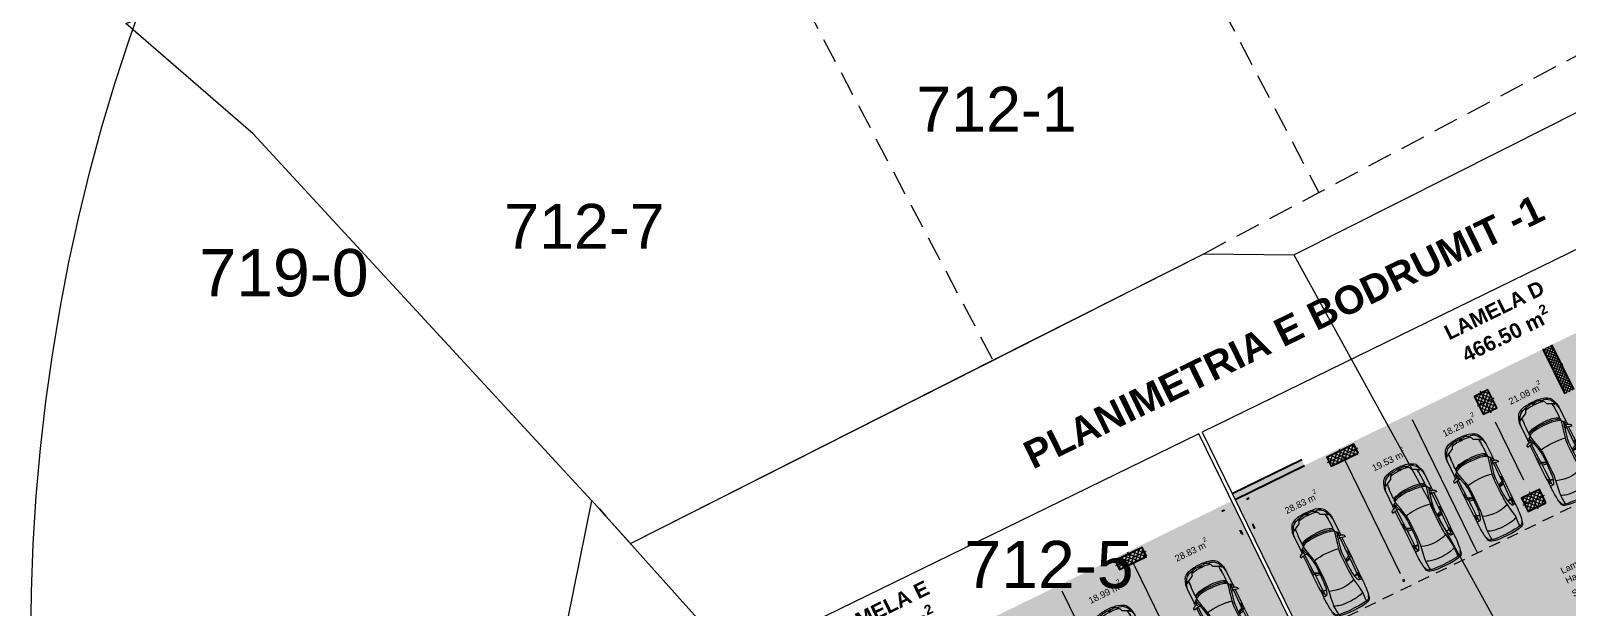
# Model space of a CAD drawing. Header units: metres. Extents: x 7511783 to 7512372, y 4692307 to 4692611.
# Drawn here: x 7511847 to 7511908.7, y 4692383.5 to 4692406.7 of the extents above; entities that cross this region are included whole.
import ezdxf

# ---------------------------------------------------------------- set-up
doc = ezdxf.new("R2010")
doc.units = ezdxf.units.M
doc.linetypes.add('DASHED', pattern=[0.75, 0.5, -0.25])
doc.linetypes.add('Long Dashed', pattern=[793.749976, 476.249993, -317.499983])
for name, color, linetype, lineweight, true_color in [('A - Fill Zone_Pen_No__102', 7, 'Continuous', 0, 0xcccccc), ('A - Fill Zone_Pen_No__156', 7, 'Continuous', 0, 0x54689e), ('A - Fill Zone_Pen_No__176', 7, 'Continuous', 0, 0x93a0c6), ('Annotation - Text_Pen_No__48', 7, 'Continuous', 0, 0xa80f02), ('Annotation - Text_Pen_No__62', 7, 'Continuous', 0, 0xaaaaaa)]:
    doc.layers.add(name, color=color, linetype=linetype, lineweight=lineweight, true_color=true_color)
for name, color, linetype, lineweight in [('A - Muret', 7, 'Continuous', 0), ('A - Muret_Pen_No__101', 252, 'Continuous', 0), ('A - Muret_Pen_No__7', 7, 'Continuous', 0), ('A - Pllaka Themel', 7, 'Continuous', 0), ('A - Pllaka Themel_Pen_No__42', 8, 'Continuous', 0), ('A - Shtyllat', 7, 'Continuous', 0), ('A - Shtyllat_Pen_No__1', 7, 'Continuous', 0), ('A -Polyline_Pen_No__42', 8, 'Continuous', 0), ('A1 - Bodrumi -1', 7, 'Continuous', 0), ('bodrum 1 garazhat projekt', 7, 'Continuous', 0), ('garazhat-netw-amiri - b1', 20, 'Continuous', 0), ('Interior - Furniture _Pen_No__42', 8, 'Continuous', 0), ('nr parcelat-mungese', 157, 'Continuous', 0), ('nr riregjistrim', 1, 'Continuous', 0), ('Nr-Kojshi', 251, 'Continuous', 0), ('Parc-Kojshi', 251, 'Continuous', 0), ('Parcelat baze', 7, 'Continuous', 0), ('parcelat-mungese', 157, 'Continuous', 0), ('Structural - Bearing', 7, 'Continuous', 0), ('Structural - Bearing_Pen_No__20', 1, 'Continuous', 0), ('Structural - Bearing_Pen_No__21', 7, 'Continuous', 0), ('vijat rregullim', 1, 'Continuous', 0)]:
    doc.layers.add(name, color=color, linetype=linetype, lineweight=lineweight)
doc.styles.add('GENERATED_STYLE_1', font='arial.ttf')
doc.styles.get("Standard").update_dxf_attribs({"font": 'arial.ttf'})
pattern_1 = [(45, (0, 0), (-68.9429, 68.9429), []), (135, (0, 0), (68.9429, 68.9429), [])]
pattern_2 = [(45, (0, 0), (-91.92388, 91.92388), []), (135, (0, 0), (91.92388, 91.92388), [])]

# ---------------------------------------------------------------- blocks, each defined once
blk = doc.blocks.new('Slab_1', base_point=(-1850, -20501))
at = {"layer": 'A - Pllaka Themel_Pen_No__42', "color": 8, "linetype": 'Continuous', "lineweight": 25, "flags": 128}
for points in [[(-1850, -20501), (27400, -20501), (27400, 1500), (-1000, 1500), (-1000, -8551), (-1850, -8551)], [(13350, -13601), (11850, -13601), (11850, -11701), (13350, -11701)], [(16950, -11701), (18650, -11701), (18650, -14501), (16950, -14501)]]:
    blk.add_lwpolyline(points, close=True, dxfattribs=at)
blk = doc.blocks.new('Slab_2', base_point=(27550, -20501))
at = {"layer": 'A - Pllaka Themel_Pen_No__42', "color": 8, "linetype": 'Continuous', "lineweight": 25, "flags": 128}
blk.add_lwpolyline([(27550, -20501), (52100, -20501), (52100, 1500), (27550, 1500)], close=True, dxfattribs=at)
blk = doc.blocks.new('Slab_5', base_point=(27100, -19050))
at = {"layer": 'A - Pllaka Themel_Pen_No__42', "color": 8, "linetype": 'Continuous', "lineweight": 25, "flags": 128}
blk.add_lwpolyline([(27100, -19050), (27100, -53141), (34367, -53141), (34572, -54048), (58726, -48552), (58577, -47886), (60193, -47573), (56977, -33242), (55470, -33580), (52202, -19051)], close=True, dxfattribs=at)
blk = doc.blocks.new('Wall_2', base_point=(13600, -19001))
at = {"layer": 'A - Muret_Pen_No__101', "linetype": 'Continuous', "lineweight": 0, "true_color": 0xb2b2b2}
blk.add_hatch(color=253, dxfattribs=at).paths.add_polyline_path([(13600, -19001), (16700, -19001), (16700, -18751), (13600, -18751)])
at = {"layer": 'A - Muret_Pen_No__7', "color": 7, "linetype": 'Continuous', "lineweight": 35, "flags": 128}
for points in [[(16700, -18751), (13600, -18751)], [(13600, -19001), (16700, -19001)]]:
    blk.add_lwpolyline(points, dxfattribs=at)
blk = doc.blocks.new('Wall_27', base_point=(52100, -19001))
at = {"layer": 'A - Muret_Pen_No__101', "linetype": 'Continuous', "lineweight": 13}
h = blk.add_hatch(dxfattribs=at)
h.set_pattern_fill('CONCRETE_BLOCK', color=252, style=0, pattern_type=2)
h.set_pattern_definition(pattern_1)
h.paths.add_polyline_path([(52100, -2200), (51700, -2200), (51700, -4200), (52100, -4200)])
h = blk.add_hatch(dxfattribs=at)
h.set_pattern_fill('CONCRETE_BLOCK', color=252, style=0, pattern_type=2)
h.set_pattern_definition(pattern_1)
h.paths.add_polyline_path([(51700, -6200), (51700, -11401), (52100, -11401), (52100, -6200)])
h = blk.add_hatch(dxfattribs=at)
h.set_pattern_fill('CONCRETE_BLOCK', color=252, style=0, pattern_type=2)
h.set_pattern_definition(pattern_1)
h.paths.add_polyline_path([(51700, -16801), (52100, -16801), (52100, -13401), (51700, -13401)])
at = {"layer": 'A - Muret_Pen_No__7', "color": 7, "linetype": 'Continuous', "lineweight": 35, "flags": 128}
for points in [[(51700, -2200), (51700, -4200)], [(52100, -4200), (52100, -2200)], [(51700, -6200), (51700, -11401)], [(52100, -11401), (52100, -6200)], [(51700, -13401), (51700, -16801)], [(52100, -16801), (52100, -13401)]]:
    blk.add_lwpolyline(points, dxfattribs=at)
blk = doc.blocks.new('Column_15', base_point=(-67720, 206724))
at = {"layer": 'Structural - Bearing', "linetype": 'Continuous', "lineweight": 0, "true_color": 0x000000}
h = blk.add_hatch(dxfattribs=at)
h.set_pattern_fill('CONCRETE_BLOCK', color=18, style=0, pattern_type=2)
h.set_pattern_definition(pattern_2)
h.paths.add_polyline_path([(-67120, 206524), (-67120, 206924), (-68320, 206924), (-68320, 206524)])
at = {"layer": 'Structural - Bearing_Pen_No__20', "color": 1, "linetype": 'Continuous', "lineweight": 0}
for p, q in [((-67800, 206724), (-68400, 206724)), ((-67720, 206804), (-67720, 207004)), ((-67720, 206644), (-67720, 206444)), ((-67640, 206724), (-67040, 206724))]:
    blk.add_line(p, q, dxfattribs=at)
blk.add_point((-67720, 206724), dxfattribs=at)
at = {"layer": 'Structural - Bearing_Pen_No__21', "color": 7, "linetype": 'Continuous', "lineweight": 35, "flags": 128}
blk.add_lwpolyline([(-67120, 206524), (-67120, 206924), (-68320, 206924), (-68320, 206524)], close=True, dxfattribs=at)
blk = doc.blocks.new('Column_18', base_point=(2720, 13230))
at = {"layer": 'A - Shtyllat_Pen_No__1', "color": 7, "linetype": 'Continuous', "lineweight": 13, "flags": 128}
blk.add_lwpolyline([(2700, 13320), (2740, 13320), (2740, 13140), (2700, 13140)], close=True, dxfattribs=at)
blk = doc.blocks.new('Column_19', base_point=(2693, 13120))
at = {"layer": 'A - Shtyllat_Pen_No__1', "color": 7, "linetype": 'Continuous', "lineweight": 13, "flags": 128}
blk.add_lwpolyline([(2645, 13100), (2645, 13140), (2740, 13140), (2740, 13100)], close=True, dxfattribs=at)
blk = doc.blocks.new('Column_27', base_point=(2775, 13230))
at = {"layer": 'A - Shtyllat_Pen_No__1', "color": 7, "linetype": 'Continuous', "lineweight": 13, "flags": 128}
blk.add_lwpolyline([(2795, 13320), (2755, 13320), (2755, 13140), (2795, 13140)], close=True, dxfattribs=at)
blk = doc.blocks.new('Column_28', base_point=(2803, 13120))
at = {"layer": 'A - Shtyllat_Pen_No__1', "color": 7, "linetype": 'Continuous', "lineweight": 13, "flags": 128}
blk.add_lwpolyline([(2850, 13100), (2850, 13140), (2755, 13140), (2755, 13100)], close=True, dxfattribs=at)
blk = doc.blocks.new('Column_33', base_point=(-63691, 206724))
at = {"layer": 'Structural - Bearing', "linetype": 'Continuous', "lineweight": 0, "true_color": 0x000000}
h = blk.add_hatch(dxfattribs=at)
h.set_pattern_fill('CONCRETE_BLOCK', color=18, style=0, pattern_type=2)
h.set_pattern_definition(pattern_2)
h.paths.add_polyline_path([(-63091, 206524), (-63091, 206924), (-64291, 206924), (-64291, 206524)])
at = {"layer": 'Structural - Bearing_Pen_No__20', "color": 1, "linetype": 'Continuous', "lineweight": 0}
for p, q in [((-63771, 206724), (-64371, 206724)), ((-63691, 206804), (-63691, 207004)), ((-63691, 206644), (-63691, 206444)), ((-63611, 206724), (-63011, 206724))]:
    blk.add_line(p, q, dxfattribs=at)
blk.add_point((-63691, 206724), dxfattribs=at)
at = {"layer": 'Structural - Bearing_Pen_No__21', "color": 7, "linetype": 'Continuous', "lineweight": 35, "flags": 128}
blk.add_lwpolyline([(-63091, 206524), (-63091, 206924), (-64291, 206924), (-64291, 206524)], close=True, dxfattribs=at)
blk = doc.blocks.new('Column_34', base_point=(3220, 13130))
at = {"layer": 'A - Shtyllat_Pen_No__1', "color": 7, "linetype": 'Continuous', "lineweight": 13, "flags": 128}
blk.add_lwpolyline([(3180, 13160), (3180, 13100), (3260, 13100), (3260, 13160)], close=True, dxfattribs=at)
blk = doc.blocks.new('Column_39', base_point=(-67920, 199747))
at = {"layer": 'Structural - Bearing', "linetype": 'Continuous', "lineweight": 0, "true_color": 0x000000}
h = blk.add_hatch(dxfattribs=at)
h.set_pattern_fill('CONCRETE_BLOCK', color=18, style=0, pattern_type=2)
h.set_pattern_definition(pattern_2)
h.paths.add_polyline_path([(-67520, 199447), (-67520, 200047), (-68320, 200047), (-68320, 199447)])
at = {"layer": 'Structural - Bearing_Pen_No__20', "color": 1, "linetype": 'Continuous', "lineweight": 0}
for p, q in [((-67920, 199827), (-67920, 200127)), ((-68000, 199747), (-68400, 199747)), ((-67920, 199667), (-67920, 199367)), ((-67840, 199747), (-67440, 199747))]:
    blk.add_line(p, q, dxfattribs=at)
blk.add_point((-67920, 199747), dxfattribs=at)
at = {"layer": 'Structural - Bearing_Pen_No__21', "color": 7, "linetype": 'Continuous', "lineweight": 35, "flags": 128}
blk.add_lwpolyline([(-67520, 199447), (-67520, 200047), (-68320, 200047), (-68320, 199447)], close=True, dxfattribs=at)
blk = doc.blocks.new('Column_40', base_point=(-63791, 193237))
at = {"layer": 'Structural - Bearing', "linetype": 'Continuous', "lineweight": 0, "true_color": 0x000000}
h = blk.add_hatch(dxfattribs=at)
h.set_pattern_fill('CONCRETE_BLOCK', color=18, style=0, pattern_type=2)
h.set_pattern_definition(pattern_2)
h.paths.add_polyline_path([(-63491, 193637), (-64091, 193637), (-64091, 192837), (-63491, 192837)])
at = {"layer": 'Structural - Bearing_Pen_No__20', "color": 1, "linetype": 'Continuous', "lineweight": 0}
for p, q in [((-63791, 193317), (-63791, 193717)), ((-63871, 193237), (-64171, 193237)), ((-63791, 193157), (-63791, 192757)), ((-63711, 193237), (-63411, 193237))]:
    blk.add_line(p, q, dxfattribs=at)
blk.add_point((-63791, 193237), dxfattribs=at)
at = {"layer": 'Structural - Bearing_Pen_No__21', "color": 7, "linetype": 'Continuous', "lineweight": 35, "flags": 128}
blk.add_lwpolyline([(-63491, 193637), (-64091, 193637), (-64091, 192837), (-63491, 192837)], close=True, dxfattribs=at)
blk = doc.blocks.new('Column_44', base_point=(4745, 13130))
at = {"layer": 'A - Shtyllat_Pen_No__1', "color": 7, "linetype": 'Continuous', "lineweight": 13, "flags": 128}
blk.add_lwpolyline([(4705, 13160), (4705, 13100), (4785, 13100), (4785, 13160)], close=True, dxfattribs=at)
blk = doc.blocks.new('Car 05 22')
at = {"layer": 'Interior - Furniture _Pen_No__42', "color": 8, "linetype": 'Continuous', "lineweight": 25}
for p, q in [((-815, 668), (-855, 511)), ((-785, 722), (-815, 668)), ((-758, 747), (-785, 722)), ((-768, 602), (-751, 670)), ((-764, 617), (-666, 624)), ((-706, 776), (-758, 747)), ((-729, 716), (-751, 670)), ((-701, 743), (-729, 716)), ((-585, 801), (-706, 776)), ((-665, 761), (-701, 743)), ((-666, 624), (-501, 634)), ((-627, 772), (-665, 761)), ((-595, 778), (-627, 772)), ((-483, 817), (-585, 801)), ((-501, 634), (-383, 642)), ((-372, 830), (-483, 817)), ((-383, 642), (-274, 631)), ((-252, 841), (-372, 830)), ((-274, 631), (-56, 601)), ((-168, 845), (-252, 841)), ((-78, 851), (-168, 845)), ((-24, 852), (-78, 851)), ((40, 852), (-24, 852)), ((231, 846), (40, 852)), ((125, 791), (129, 820)), ((126, 744), (125, 791)), ((327, 762), (125, 756)), ((132, 723), (126, 744)), ((129, 820), (139, 832)), ((147, 711), (132, 723)), ((139, 832), (165, 840)), ((171, 697), (147, 711)), ((165, 840), (195, 844)), ((213, 677), (171, 697)), ((195, 844), (231, 846)), ((211, 809), (418, 816)), ((266, 655), (213, 677)), ((400, 848), (231, 846)), ((319, 636), (266, 655)), ((393, 618), (319, 636)), ((522, 765), (327, 762)), ((339, 683), (330, 634)), ((355, 762), (339, 683)), ((357, 683), (347, 629)), ((373, 763), (357, 683)), ((475, 607), (393, 618)), ((591, 852), (400, 848)), ((814, 769), (522, 765)), ((857, 856), (591, 852)), ((1109, 774), (814, 769)), ((1130, 859), (857, 856)), ((1036, 773), (997, 579)), ((1042, 578), (1108, 774)), ((1173, 775), (1090, 578)), ((1115, 809), (1109, 774)), ((1109, 774), (1538, 780)), ((1120, 833), (1115, 809)), ((1121, 838), (1120, 836)), ((1120, 836), (1120, 833)), ((1130, 859), (1121, 838)), ((1536, 860), (1130, 859)), ((1163, 830), (1220, 829)), ((1220, 829), (1370, 831)), ((1958, 858), (1536, 860)), ((1538, 780), (1975, 786)), ((1730, 634), (1562, 601)), ((2000, 702), (1730, 634)), ((1780, 582), (1953, 621)), ((1961, 983), (1929, 983)), ((1929, 983), (1958, 858)), ((1939, 686), (1996, 777)), ((1953, 621), (2122, 660)), ((1958, 858), (1977, 777)), ((1997, 975), (1961, 983)), ((1977, 777), (2020, 777)), ((2027, 945), (1997, 975)), ((2000, 702), (2214, 763)), ((2020, 777), (2044, 783)), ((2055, 898), (2027, 945)), ((2044, 783), (2063, 792)), ((2068, 858), (2055, 898)), ((2063, 792), (2070, 800)), ((2069, 788), (2065, 794)), ((2120, 857), (2068, 858)), ((2075, 836), (2068, 858)), ((2069, 788), (2148, 790)), ((2070, 800), (2075, 809)), ((2075, 809), (2075, 836)), ((2107, 732), (2148, 790)), ((2193, 856), (2120, 857)), ((2122, 660), (2294, 698)), ((2148, 790), (2167, 814)), ((2148, 790), (2206, 792)), ((2167, 814), (2182, 834)), ((2182, 834), (2193, 856)), ((2808, 853), (2193, 856)), ((2206, 792), (2227, 791)), ((2227, 770), (2214, 763)), ((2214, 763), (2238, 752)), ((2227, 791), (2233, 790)), ((2234, 774), (2227, 770)), ((2233, 790), (2238, 787)), ((2238, 777), (2234, 774)), ((2241, 784), (2238, 787)), ((2238, 777), (2241, 781)), ((2238, 752), (2259, 740)), ((2241, 781), (2241, 784)), ((2259, 740), (2269, 731)), ((2269, 731), (2279, 722)), ((2279, 722), (2294, 698)), ((2294, 698), (2317, 701)), ((2294, 698), (2294, 698)), ((2317, 701), (2346, 703)), ((2355, 640), (2317, 701)), ((2346, 703), (2379, 702)), ((2380, 575), (2355, 640)), ((2410, 649), (2379, 702)), ((2379, 702), (2411, 694)), ((2436, 583), (2410, 649)), ((2411, 694), (2411, 694)), ((2429, 682), (2411, 694)), ((2429, 682), (2457, 700)), ((2429, 682), (2429, 682)), ((2429, 682), (2457, 640)), ((2457, 700), (2535, 698)), ((2457, 640), (2487, 574)), ((2535, 698), (2535, 698)), ((2535, 698), (2673, 696)), ((2673, 696), (2787, 691)), ((2787, 691), (2868, 687)), ((2856, 853), (2808, 853)), ((2808, 853), (2877, 843)), ((2891, 853), (2856, 853)), ((2868, 687), (2960, 679)), ((2960, 679), (2868, 687)), ((2877, 843), (2954, 814)), ((2923, 852), (2891, 853)), ((2904, 833), (2905, 833)), ((2945, 849), (2923, 852)), ((2990, 840), (2945, 849)), ((2954, 814), (3076, 775)), ((2960, 679), (3047, 666)), ((3014, 833), (2990, 840)), ((3154, 783), (3014, 833)), ((3022, 758), (3024, 762)), ((3024, 754), (3022, 758)), ((3024, 762), (3035, 765)), ((3038, 743), (3024, 754)), ((3035, 765), (3047, 764)), ((3051, 731), (3038, 743)), ((3047, 764), (3061, 763)), ((3047, 666), (3100, 657)), ((3065, 715), (3051, 731)), ((3061, 763), (3090, 757)), ((3077, 698), (3065, 715)), ((3100, 763), (3076, 775)), ((3100, 657), (3077, 698)), ((3090, 757), (3108, 751)), ((3114, 753), (3100, 763)), ((3153, 554), (3100, 657)), ((3108, 751), (3123, 746)), ((3123, 746), (3114, 753)), ((3170, 727), (3123, 746)), ((3236, 748), (3154, 783)), ((3212, 701), (3170, 727)), ((3254, 663), (3212, 701)), ((3269, 728), (3236, 748)), ((3302, 603), (3254, 663)), ((3299, 706), (3269, 728)), ((3337, 663), (3299, 706)), ((3374, 604), (3337, 663)), ((-883, 195), (-885, 0)), ((-885, 0), (-883, -195)), ((-875, 345), (-883, 195)), ((-855, 511), (-875, 345)), ((-807, 125), (-808, 0)), ((-807, -125), (-808, 0)), ((-802, 259), (-807, 125)), ((-795, 391), (-802, 259)), ((-783, 510), (-795, 391)), ((-768, 602), (-783, 510)), ((-56, 601), (146, 567)), ((146, 567), (233, 552)), ((233, 552), (315, 541)), ((315, 541), (384, 535)), ((384, 535), (454, 530)), ((454, 530), (526, 526)), ((521, 602), (475, 607)), ((570, 597), (521, 602)), ((526, 526), (628, 522)), ((653, 591), (570, 597)), ((628, 522), (757, 518)), ((773, 585), (653, 591)), ((757, 518), (1323, 518)), ((907, 580), (773, 585)), ((1042, 578), (907, 580)), ((1228, 578), (1042, 578)), ((1316, 580), (1228, 578)), ((1403, 584), (1316, 580)), ((1323, 518), (1420, 522)), ((1484, 590), (1403, 584)), ((1420, 522), (1467, 524)), ((1467, 524), (1511, 528)), ((1562, 601), (1484, 590)), ((1511, 528), (1554, 533)), ((1554, 533), (1597, 541)), ((1597, 541), (1597, 541)), ((1611, 544), (1780, 582)), ((2397, 514), (2380, 575)), ((2419, 396), (2397, 514)), ((2434, 266), (2419, 396)), ((2442, 132), (2434, 266)), ((2454, 522), (2436, 583)), ((2444, 0), (2442, 132)), ((2444, 0), (2442, -132)), ((2478, 401), (2454, 522)), ((2494, 269), (2478, 401)), ((2487, 574), (2492, 562)), ((2492, 562), (2518, 477)), ((2503, 133), (2494, 269)), ((2506, 0), (2503, 133)), ((2518, 477), (2538, 384)), ((2538, 384), (2551, 286)), ((2551, 286), (2560, 194)), ((2560, 194), (2564, 101)), ((2564, 101), (2566, 0)), ((2564, -101), (2566, 0)), ((3190, 476), (3153, 554)), ((3199, 467), (3190, 476)), ((3221, 454), (3199, 467)), ((3256, 439), (3221, 454)), ((3288, 425), (3256, 439)), ((3319, 408), (3288, 425)), ((3302, 603), (3346, 501)), ((3353, 384), (3319, 408)), ((3325, 377), (3321, 370)), ((3321, 370), (3321, 362)), ((3321, 362), (3338, 277)), ((3328, 380), (3325, 377)), ((3338, 379), (3328, 380)), ((3364, 358), (3338, 379)), ((3338, 277), (3352, 173)), ((3346, 501), (3374, 420)), ((3352, 173), (3358, 76)), ((3377, 360), (3353, 384)), ((3354, 28), (3358, 76)), ((3354, 28), (3354, -1)), ((3354, -28), (3354, 1)), ((3397, 316), (3364, 358)), ((3371, 12), (3370, -1)), ((3371, -12), (3370, 1)), ((3372, 24), (3371, 12)), ((3376, 39), (3372, 24)), ((3418, 513), (3374, 604)), ((3391, 344), (3374, 420)), ((3382, 47), (3376, 39)), ((3391, 344), (3377, 360)), ((3386, 48), (3382, 47)), ((3386, 48), (3394, 48)), ((3399, 47), (3394, 48)), ((3408, 289), (3397, 316)), ((3404, 39), (3399, 47)), ((3404, 39), (3408, 24)), ((3408, 289), (3414, 267)), ((3408, 24), (3410, 8)), ((3410, 8), (3410, 0)), ((3414, 267), (3418, 243)), ((3457, 393), (3418, 513)), ((3418, 243), (3424, 201)), ((3424, 201), (3428, 152)), ((3432, 40), (3428, 152)), ((3432, 57), (3432, 57)), ((3432, 0), (3432, 40)), ((3432, 0), (3432, -40)), ((3468, 331), (3457, 393)), ((3474, 264), (3468, 331)), ((3478, 200), (3474, 264)), ((3479, 165), (3478, 200)), ((3490, 165), (3479, 165)), ((3490, -165), (3490, 165)), ((-883, -195), (-875, -345)), ((-875, -345), (-855, -511)), ((-855, -511), (-815, -668)), ((-802, -259), (-807, -125)), ((-795, -391), (-802, -259)), ((-783, -510), (-795, -391)), ((-768, -602), (-783, -510)), ((-768, -602), (-751, -670)), ((-274, -631), (-56, -601)), ((-56, -601), (146, -567)), ((146, -567), (233, -552)), ((233, -552), (315, -541)), ((315, -541), (384, -535)), ((384, -535), (454, -530)), ((475, -607), (393, -618)), ((454, -530), (526, -526)), ((521, -602), (475, -607)), ((570, -597), (521, -602)), ((526, -526), (628, -522)), ((653, -591), (570, -597)), ((628, -522), (757, -518)), ((773, -585), (653, -591)), ((757, -518), (1323, -518)), ((907, -580), (773, -585)), ((1042, -578), (907, -580)), ((1036, -773), (997, -579)), ((1042, -578), (1108, -774)), ((1228, -578), (1042, -578)), ((1173, -775), (1090, -578)), ((1316, -580), (1228, -578)), ((1403, -584), (1316, -580)), ((1323, -518), (1420, -522)), ((1484, -590), (1403, -584)), ((1420, -522), (1467, -524)), ((1467, -524), (1511, -528)), ((1562, -601), (1484, -590)), ((1511, -528), (1554, -533)), ((1554, -533), (1597, -541)), ((1730, -634), (1562, -601)), ((1597, -541), (1597, -541)), ((1611, -544), (1780, -582)), ((1780, -582), (1953, -621)), ((2380, -575), (2355, -640)), ((2397, -514), (2380, -575)), ((2419, -396), (2397, -514)), ((2436, -583), (2410, -649)), ((2434, -266), (2419, -396)), ((2442, -132), (2434, -266)), ((2454, -522), (2436, -583)), ((2478, -401), (2454, -522)), ((2457, -640), (2487, -574)), ((2494, -269), (2478, -401)), ((2487, -574), (2492, -562)), ((2492, -562), (2518, -477)), ((2503, -133), (2494, -269)), ((2506, 0), (2503, -133)), ((2518, -477), (2538, -384)), ((2538, -384), (2551, -286)), ((2551, -286), (2560, -194)), ((2560, -194), (2564, -101)), ((3153, -554), (3100, -657)), ((3190, -476), (3153, -554)), ((3199, -467), (3190, -476)), ((3221, -454), (3199, -467)), ((3256, -439), (3221, -454)), ((3302, -603), (3254, -663)), ((3288, -425), (3256, -439)), ((3319, -408), (3288, -425)), ((3302, -603), (3346, -501)), ((3353, -384), (3319, -408)), ((3321, -362), (3338, -277)), ((3321, -370), (3321, -362)), ((3325, -377), (3321, -370)), ((3328, -380), (3325, -377)), ((3338, -379), (3328, -380)), ((3337, -663), (3374, -604)), ((3338, -277), (3352, -173)), ((3364, -358), (3338, -379)), ((3346, -501), (3374, -420)), ((3352, -173), (3358, -76)), ((3377, -360), (3353, -384)), ((3354, -28), (3358, -76)), ((3397, -316), (3364, -358)), ((3372, -24), (3371, -12)), ((3376, -39), (3372, -24)), ((3391, -344), (3374, -420)), ((3374, -604), (3418, -513)), ((3382, -47), (3376, -39)), ((3391, -344), (3377, -360)), ((3386, -48), (3382, -47)), ((3386, -48), (3394, -48)), ((3399, -47), (3394, -48)), ((3408, -289), (3397, -316)), ((3404, -39), (3399, -47)), ((3404, -39), (3408, -24)), ((3408, -24), (3410, -8)), ((3408, -289), (3414, -267)), ((3410, -8), (3410, 0)), ((3414, -267), (3418, -243)), ((3418, -243), (3424, -201)), ((3418, -513), (3457, -393)), ((3424, -201), (3428, -152)), ((3432, -40), (3428, -152)), ((3432, -57), (3432, -57)), ((3457, -393), (3468, -331)), ((3468, -331), (3474, -264)), ((3474, -264), (3478, -200)), ((3478, -200), (3479, -165)), ((3479, -165), (3490, -165)), ((-815, -668), (-785, -722)), ((-785, -722), (-758, -747)), ((-764, -617), (-666, -624)), ((-758, -747), (-706, -776)), ((-729, -716), (-751, -670)), ((-701, -743), (-729, -716)), ((-706, -776), (-585, -801)), ((-665, -761), (-701, -743)), ((-666, -624), (-501, -634)), ((-627, -772), (-665, -761)), ((-595, -778), (-627, -772)), ((-585, -801), (-483, -817)), ((-501, -634), (-383, -642)), ((-483, -817), (-372, -830)), ((-383, -642), (-274, -631)), ((-372, -830), (-252, -841)), ((-252, -841), (-168, -845)), ((-168, -845), (-78, -851)), ((-78, -851), (-24, -852)), ((-24, -852), (40, -852)), ((40, -852), (231, -846)), ((126, -744), (125, -791)), ((327, -762), (125, -756)), ((125, -791), (129, -820)), ((132, -723), (126, -744)), ((129, -820), (139, -832)), ((147, -711), (132, -723)), ((139, -832), (165, -840)), ((171, -697), (147, -711)), ((165, -840), (195, -844)), ((213, -677), (171, -697)), ((195, -844), (231, -846)), ((211, -809), (418, -816)), ((266, -655), (213, -677)), ((231, -846), (400, -848)), ((319, -636), (266, -655)), ((393, -618), (319, -636)), ((522, -765), (327, -762)), ((339, -683), (330, -634)), ((355, -762), (339, -683)), ((357, -683), (347, -629)), ((373, -763), (357, -683)), ((400, -848), (591, -852)), ((814, -769), (522, -765)), ((591, -852), (857, -856)), ((1109, -774), (814, -769)), ((857, -856), (1130, -859)), ((1109, -774), (1538, -780)), ((1115, -809), (1109, -774)), ((1120, -833), (1115, -809)), ((1120, -836), (1120, -833)), ((1121, -838), (1120, -836)), ((1130, -859), (1121, -838)), ((1130, -859), (1536, -860)), ((1163, -830), (1220, -829)), ((1220, -829), (1370, -831)), ((1536, -860), (1958, -858)), ((1538, -780), (1975, -786)), ((2000, -702), (1730, -634)), ((1958, -858), (1929, -983)), ((1929, -983), (1961, -983)), ((1939, -686), (1996, -777)), ((1953, -621), (2122, -660)), ((1958, -858), (1977, -777)), ((1961, -983), (1997, -975)), ((1977, -777), (2020, -777)), ((1997, -975), (2027, -945)), ((2000, -702), (2214, -763)), ((2020, -777), (2044, -783)), ((2027, -945), (2055, -898)), ((2044, -783), (2063, -792)), ((2055, -898), (2068, -858)), ((2063, -792), (2070, -800)), ((2069, -788), (2065, -794)), ((2075, -836), (2068, -858)), ((2068, -858), (2120, -857)), ((2069, -788), (2148, -790)), ((2070, -800), (2075, -809)), ((2075, -809), (2075, -836)), ((2107, -732), (2148, -790)), ((2120, -857), (2193, -856)), ((2122, -660), (2294, -698)), ((2148, -790), (2167, -814)), ((2148, -790), (2206, -792)), ((2167, -814), (2182, -834)), ((2182, -834), (2193, -856)), ((2193, -856), (2808, -853)), ((2206, -792), (2227, -791)), ((2214, -763), (2238, -752)), ((2227, -770), (2214, -763)), ((2234, -774), (2227, -770)), ((2227, -791), (2233, -790)), ((2233, -790), (2238, -787)), ((2238, -777), (2234, -774)), ((2238, -752), (2259, -740)), ((2238, -777), (2241, -781)), ((2241, -784), (2238, -787)), ((2241, -781), (2241, -784)), ((2259, -740), (2269, -731)), ((2269, -731), (2279, -722)), ((2279, -722), (2294, -698)), ((2294, -698), (2317, -701)), ((2294, -698), (2294, -698)), ((2355, -640), (2317, -701)), ((2317, -701), (2346, -703)), ((2346, -703), (2379, -702)), ((2410, -649), (2379, -702)), ((2379, -702), (2411, -694)), ((2429, -682), (2411, -694)), ((2411, -694), (2411, -694)), ((2429, -682), (2457, -640)), ((2429, -682), (2429, -682)), ((2429, -682), (2457, -700)), ((2457, -700), (2535, -698)), ((2535, -698), (2673, -696)), ((2535, -698), (2535, -698)), ((2673, -696), (2787, -691)), ((2787, -691), (2868, -687)), ((2808, -853), (2877, -843)), ((2808, -853), (2856, -853)), ((2856, -853), (2891, -853)), ((2868, -687), (2960, -679)), ((2960, -679), (2868, -687)), ((2877, -843), (2954, -814)), ((2891, -853), (2923, -852)), ((2923, -852), (2945, -849)), ((2945, -849), (2990, -840)), ((2954, -814), (3076, -775)), ((2960, -679), (3047, -666)), ((2990, -840), (3014, -833)), ((3014, -833), (3154, -783)), ((3024, -754), (3022, -758)), ((3022, -758), (3024, -762)), ((3038, -743), (3024, -754)), ((3024, -762), (3035, -765)), ((3035, -765), (3047, -764)), ((3051, -731), (3038, -743)), ((3047, -666), (3100, -657)), ((3047, -764), (3061, -763)), ((3065, -715), (3051, -731)), ((3061, -763), (3090, -757)), ((3077, -698), (3065, -715)), ((3100, -763), (3076, -775)), ((3100, -657), (3077, -698)), ((3090, -757), (3108, -751)), ((3114, -753), (3100, -763)), ((3108, -751), (3123, -746)), ((3123, -746), (3114, -753)), ((3170, -727), (3123, -746)), ((3154, -783), (3236, -748)), ((3212, -701), (3170, -727)), ((3254, -663), (3212, -701)), ((3236, -748), (3269, -728)), ((3269, -728), (3299, -706)), ((3299, -706), (3337, -663))]:
    blk.add_line(p, q, dxfattribs=at)
for centre, radius, start, end in [((493, 218), 973, 154.15445, 170.91173), ((1856, -2), 2354, 170.8804, 189.92229), ((1650, 0), 1520, 158.69921, 201.30079), ((-1245, 0), 2907, 349.2142, 10.7858), ((493, -218), 973, 191.23053, 205.84555)]:
    blk.add_arc(centre, radius, start, end, dxfattribs=at)
blk = doc.blocks.new('A$C75F44AD6')
at = {"layer": 'A - Fill Zone_Pen_No__102', "linetype": 'Continuous', "lineweight": 0, "true_color": 0xf2f2f2}
for points in [[(20591, 67627), (23453, 67627), (23453, 73827), (20591, 73827)], [(23453, 67627), (26516, 67627), (26516, 73827), (23453, 73827)], [(26516, 67627), (31166, 67627), (31166, 73827), (26516, 73827)], [(35966, 73827), (31316, 73827), (31316, 67627), (35966, 67627)], [(39116, 67627), (39116, 73827), (35966, 73827), (35966, 67627)], [(42066, 67627), (42066, 73827), (39116, 73827), (39116, 67627)], [(45466, 67627), (45466, 73827), (42066, 73827), (42066, 67627)], [(48341, 67627), (48341, 73827), (45466, 73827), (45466, 67627)]]:
    blk.add_hatch(color=7, dxfattribs=at).paths.add_polyline_path(points)
at = {"layer": 'A - Fill Zone_Pen_No__176', "linetype": 'Continuous', "lineweight": 0, "true_color": 0x242831}
blk.add_hatch(color=250, dxfattribs=at).paths.add_polyline_path([(55866, 62426), (55866, 67627), (31316, 67627), (31316, 62426), (36366, 62426), (36366, 54826), (41666, 54826), (41666, 62426)])
at = {"layer": 'A -Polyline_Pen_No__42', "color": 8, "linetype": 'Continuous', "lineweight": 25}
for points in [[(23453, 73577), (23453, 67627)], [(39116, 67627), (39116, 73577)], [(26516, 73227), (26516, 68227)], [(35966, 68227), (35966, 73227)], [(42066, 69426), (42066, 72027)]]:
    blk.add_lwpolyline(points, dxfattribs=at)
at = {"layer": 'A -Polyline_Pen_No__42', "color": 8, "linetype": 'Long Dashed', "lineweight": 25}
blk.add_lwpolyline([(31716, 67627), (55466, 67627)], dxfattribs=at)
at = {"layer": 'A - Muret', "color": 7, "lineweight": 35}
for name, p in [('Wall_2', (31316, 73827)), ('Wall_27', (45466, 57026))]:
    blk.add_blockref(name, p, dxfattribs=at)
at = {"layer": 'A - Pllaka Themel', "color": 8, "linetype": 'Continuous', "lineweight": 25}
blk.add_blockref('Slab_5', (30866, 54776), dxfattribs=at)
at = {"layer": 'A - Shtyllat', "color": 7, "lineweight": 35}
for name, p in [('Column_15', (26516, 73527)), ('Column_19', (30691, 73627)), ('Column_28', (31791, 73627)), ('Column_33', (35966, 73527)), ('Column_40', (42066, 72927)), ('Column_44', (45466, 72927)), ('Column_18', (30966, 72527)), ('Column_27', (31516, 72527)), ('Column_39', (42066, 68527)), ('Column_34', (35966, 67927))]:
    blk.add_blockref(name, p, dxfattribs=at)
at = {"layer": 'A1 - Bodrumi -1', "color": 8, "linetype": 'Continuous', "lineweight": 25}
for name, p in [('Slab_1', (1916, 54826)), ('Slab_2', (31316, 54826))]:
    blk.add_blockref(name, p, dxfattribs=at)
at = {"layer": 'Interior - Furniture _Pen_No__42', "color": 8, "linetype": 'Continuous', "lineweight": 25, "xscale": -1, "zscale": 1000, "rotation": 270}
for p in [(24812, 68612), (28875, 68612), (33641, 68612), (37741, 68612), (40491, 68612), (43766, 68612)]:
    blk.add_blockref('Car 05 22', p, dxfattribs=at)
at = {"layer": 'A - Fill Zone_Pen_No__156', "color": 165, "lineweight": 20, "true_color": 0x54689e, "char_height": 262.5, "attachment_point": 7, "style": 'GENERATED_STYLE_1'}
for s, insert in [('{\\fArial|b0|i0|c0|p34;18.99 m{\\H0.66x;\\S2^  ;}}', (24260, 72591)), ('{\\fArial|b0|i0|c0|p34;28.83 m{\\H0.66x;\\S2^  ;}}', (28117, 72591)), ('{\\fArial|b0|i0|c0|p34;28.83 m{\\H0.66x;\\S2^  ;}}', (32917, 72380)), ('{\\fArial|b0|i0|c0|p34;19.53 m{\\H0.66x;\\S2^  ;}}', (36817, 72380)), ('{\\fArial|b0|i0|c0|p34;18.29 m{\\H0.66x;\\S2^  ;}}', (39967, 72380)), ('{\\fArial|b0|i0|c0|p34;21.08 m{\\H0.66x;\\S2^  ;}}', (42917, 72380)), ('{\\fArial|b0|i0|c0|p34;Lamela D^MHapsira Komunikuese^MS = 167.96 m{\\H0.66x;\\S2^  ;}}', (41804, 64327))]:
    blk.add_mtext(s, dxfattribs=dict(at, insert=insert))
at = {"layer": 'Annotation - Text_Pen_No__48', "color": 14, "linetype": 'Continuous', "lineweight": 25, "true_color": 0xa80f02, "char_height": 600, "attachment_point": 2, "line_spacing_factor": 0.940857, "style": 'GENERATED_STYLE_1'}
for s, insert in [('\\A1;{\\fArial|b1|i0|c0|p34;LAMELA E\\P540.00 m\\H0.66x;\\S2^  ;}', (16550, 76394)), ('\\A1;{\\fArial|b1|i0|c0|p34;LAMELA D\\P466.50 m\\H0.66x;\\S2^  ;}', (44000, 76394))]:
    blk.add_mtext(s, dxfattribs=dict(at, insert=insert))
at = {"layer": 'Annotation - Text_Pen_No__62', "color": 253, "linetype": 'Continuous', "lineweight": 20, "true_color": 0xaaaaaa, "insert": (36032, 79585), "char_height": 1125, "attachment_point": 2, "style": 'GENERATED_STYLE_1'}
blk.add_mtext('\\A1;{\\fArial|b1|i0|c0|p34;PLANIMETRIA E BODRUMIT -1}', dxfattribs=at)

msp = doc.modelspace()

# ---------------------------------------------------------------- linework, layer by layer
at = {"layer": 'garazhat-netw-amiri - b1'}
msp.add_circle((7511922.381, 4692382.212), 75.361, dxfattribs=at)
at = {"layer": 'Parc-Kojshi', "flags": 128}
msp.add_lwpolyline([(7511866.161, 4692371.131), (7511869.532, 4692387.82), (7511869.842, 4692387.49), (7511870.032, 4692387.28), (7511870.102, 4692387.2), (7511877.791, 4692378.6), (7511894.291, 4692373.23), (7511894.943, 4692372.976), (7511892.856, 4692371.514), (7511892.758, 4692370.324), (7511892.71, 4692369.743), (7511892.786, 4692367.666), (7511893.466, 4692365.435), (7511890.286, 4692365.442), (7511887.703, 4692365.8), (7511877.458, 4692367.218), (7511869.461, 4692368.275), (7511866.082, 4692368.871), (7511866.161, 4692371.131)], dxfattribs=at)
at = {"layer": 'Parcelat baze', "flags": 128}
msp.add_lwpolyline([(7511910.408, 4692348.042), (7511907.287, 4692351.18), (7511897.246, 4692360.267), (7511893.466, 4692365.435), (7511890.286, 4692365.442), (7511887.703, 4692365.8), (7511877.458, 4692367.218), (7511869.461, 4692368.275), (7511866.082, 4692368.871), (7511866.161, 4692371.131), (7511869.532, 4692387.82), (7511869.842, 4692387.49), (7511870.032, 4692387.28), (7511870.102, 4692387.2), (7511871.08, 4692386.106), (7511894.088, 4692397.746), (7511897.7, 4692397.706), (7511908.118, 4692402.948), (7511915.233, 4692406.594)], dxfattribs=at)
at = {"layer": 'parcelat-mungese', "linetype": 'DASHED', "ltscale": 2, "flags": 128}
for points in [[(7511894.088, 4692397.746), (7511898.703, 4692400.202), (7511911.134, 4692406.817), (7511918.293, 4692410.626), (7511917.184, 4692413.476), (7511935.205, 4692421.547)], [(7511887.921, 4692420.869), (7511898.703, 4692400.202)], [(7511873.936, 4692415.635), (7511885.628, 4692393.466)]]:
    msp.add_lwpolyline(points, dxfattribs=at)
at = {"layer": 'vijat rregullim', "flags": 128}
msp.add_lwpolyline([(7511942.993, 4692405.116), (7511913.452, 4692385.678), (7511902.611, 4692378.579), (7511894.291, 4692373.23), (7511877.791, 4692378.6), (7511870.102, 4692387.2), (7511870.032, 4692387.28), (7511869.842, 4692387.49), (7511869.532, 4692387.82), (7511855.942, 4692402.56), (7511850.842, 4692406.99), (7511889.413, 4692421.428), (7511926.304, 4692436.845), (7511934.243, 4692423.576)], close=True, dxfattribs=at)
for points in [[(7511871.08, 4692386.106), (7511885.628, 4692393.466), (7511894.088, 4692397.746), (7511897.7, 4692397.706), (7511908.118, 4692402.948), (7511915.233, 4692406.594), (7511920.631, 4692409.869), (7511923.58, 4692411.059), (7511923.278, 4692411.647), (7511933.435, 4692416.688), (7511936.797, 4692418.187)], [(7511871.08, 4692386.106), (7511885.628, 4692393.466), (7511894.088, 4692397.746), (7511897.7, 4692397.706), (7511908.118, 4692402.948), (7511915.233, 4692406.594), (7511920.631, 4692409.869), (7511923.58, 4692411.059), (7511923.278, 4692411.647), (7511933.435, 4692416.688), (7511936.797, 4692418.187)], [(7511897.7, 4692397.706), (7511906.736, 4692381.28)], [(7511897.7, 4692397.706), (7511906.736, 4692381.28)]]:
    msp.add_lwpolyline(points, dxfattribs=at)

# ---------------------------------------------------------------- block references
at = {"layer": 'bodrum 1 garazhat projekt', "xscale": 0.001, "yscale": 0.001, "zscale": 0.001, "rotation": 26.04535599708318}
msp.add_blockref('A$C75F44AD6', (7511899.624, 4692307.795), dxfattribs=at)

# ---------------------------------------------------------------- texts
at = {"layer": 'nr parcelat-mungese'}
for s, p in [('712-1', (7511882.557, 4692402.654)), ('712-7', (7511866.02, 4692397.946))]:
    msp.add_text(s, height=1.8, dxfattribs=at).set_placement(p)
at = {"layer": 'nr riregjistrim'}
msp.add_text('712-5', height=1.9, dxfattribs=at).set_placement((7511884.485, 4692384.308))
msp.add_text('712-5', height=1.9, dxfattribs=at).set_placement((7511884.485, 4692384.308))
at = {"layer": 'Nr-Kojshi'}
msp.add_text('719-0', height=1.9, dxfattribs=at).set_placement((7511853.789, 4692396.033))

doc.saveas('drawing.dxf')
